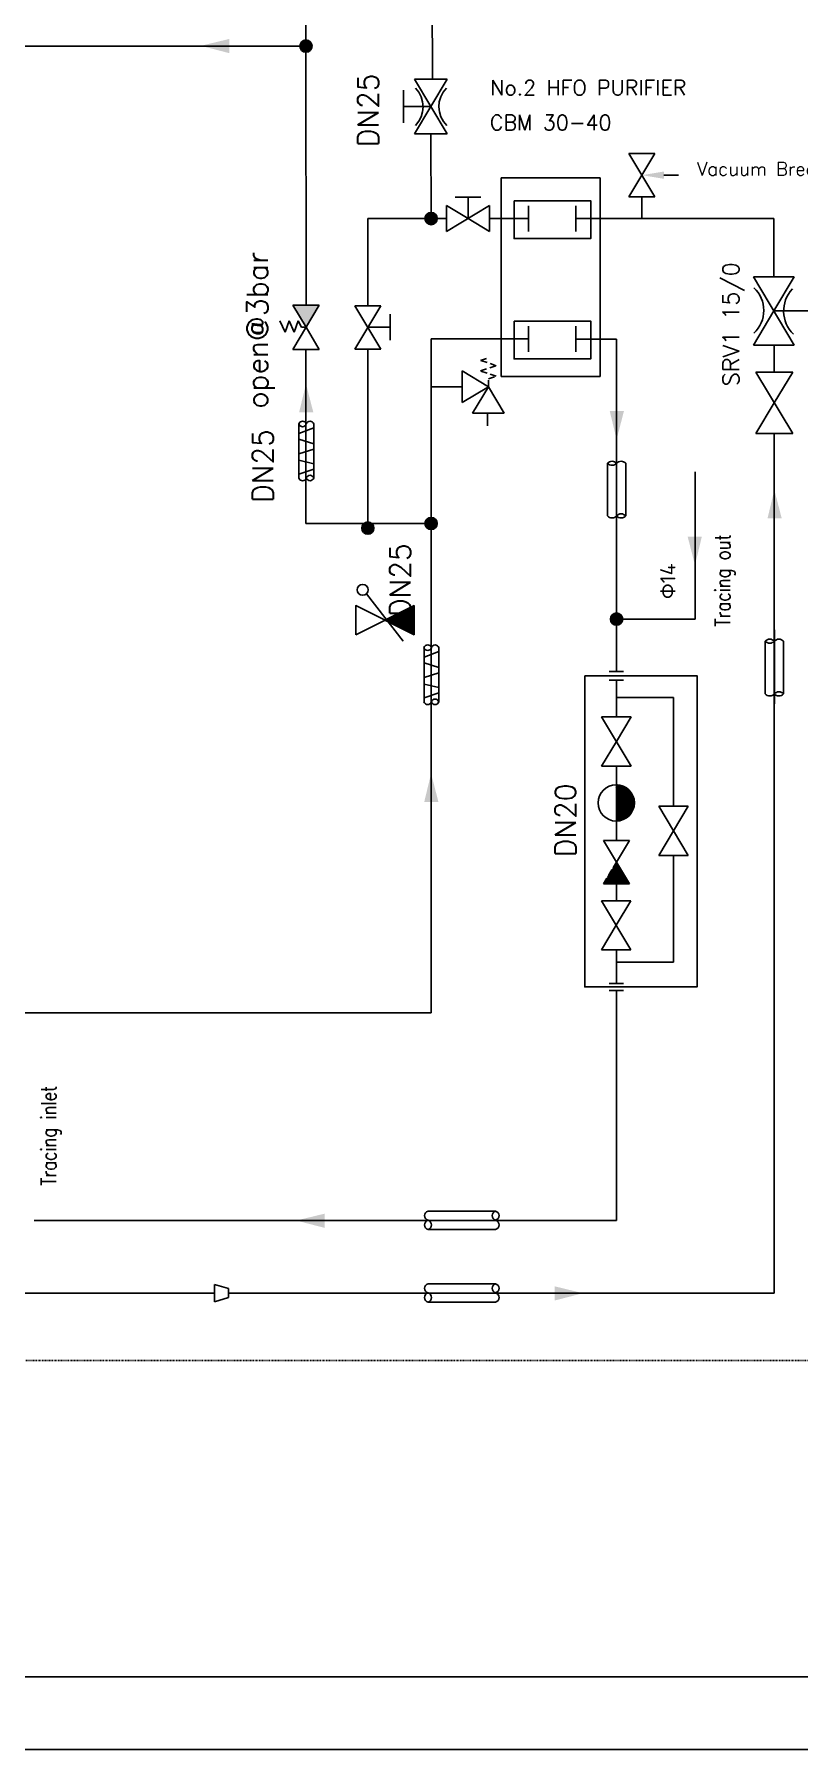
# Model space of a CAD drawing. Header units: inches. Extents: x 244 to 838, y -431 to 471.
# Drawn here: x 597.7 to 702.6, y -431.2 to -195.8 of the extents above; entities that cross this region are included whole.
import ezdxf

# ---------------------------------------------------------------- set-up
doc = ezdxf.new("R2010")
doc.units = ezdxf.units.IN
doc.header["$MEASUREMENT"] = 0
for name, pattern in [('CADRA_SOLID', [0]), ('CENTER2', [28.575, 19.05, -3.175, 3.175, -3.175]), ('DASHED', [19.05, 12.7, -6.35]), ('PHANTOM2', [1.25, 0.625, -0.125, 0.125, -0.125, 0.125, -0.125])]:
    doc.linetypes.add(name, pattern=pattern)
for name, color, linetype in [('002 0 ANCILLARY BLOCKS SKETCH No. 1-2-3-4-5', 7, 'Continuous'), ('003 0 HEATING SYSTEM SKETCH No. 1-2-3', 7, 'Continuous'), ('003 HEATING SYSTEM SKETCH No. 1-2-3', 7, 'Continuous'), ('1', 3, 'CADRA_SOLID'), ('10', 2, 'Continuous'), ('25', 2, 'Continuous'), ('35', 3, 'Continuous'), ('DASHED', 2, 'DASHED'), ('DIMENS-DMEK0', 2, 'Continuous'), ('EQUIP', 2, 'Continuous'), ('GGGG', 8, 'Continuous'), ('TEXT__-DMEK0', 4, 'Continuous'), ('YTTERG-4', 3, 'Continuous'), ('YTTERG-LMEK0', 4, 'Continuous')]:
    doc.layers.add(name, color=color, linetype=linetype)
doc.layers.add('AM_8', color=1, linetype='Continuous', lineweight=25)
doc.styles.add('ROMANS', font='ROMANS')
doc.styles.add('XT05_0', font='romans', dxfattribs={"height": 50})
doc.linetypes.add('Amzigzag', pattern='A,0.0001,[135,ltypeshp.shx,S=0.04,R=0,X=0,Y=0],-11', length=11.0001)

# ---------------------------------------------------------------- blocks, each defined once
blk = doc.blocks.new('A$C80E2')
at = {"layer": 'EQUIP'}
for p, q in [((0.93, 1.55), (4.76, 1.55)), ((0.93, 0.23), (4.76, 0.23))]:
    blk.add_line(p, q, dxfattribs=at)
at = {"layer": 'EQUIP', "linetype": 'CENTER2'}
blk.add_line((0.2, 0.89), (5.58, 0.89), dxfattribs=at)
at = {"layer": 'EQUIP'}
for centre, start, end in [((1.22, 1.22), 131.5633, 228.4367), ((0.64, 1.22), 311.5633, 48.4367), ((4.46, 1.22), 311.5633, 48.4367), ((1.22, 0.56), 131.5633, 228.4367), ((5.05, 0.56), 131.5633, 228.4367), ((4.46, 0.56), 311.5633, 48.4367)]:
    blk.add_arc(centre, 0.441, start, end, dxfattribs=at)
blk = doc.blocks.new('0PIL')
at = {"layer": '25'}
blk.add_solid([(0, 0), (0, 0), (6, 1.5), (6, -1.5)], dxfattribs=at)
blk = doc.blocks.new('A$CC194')
at = {"layer": 'EQUIP', "xscale": -0.3440110905000001, "yscale": 0.3440110905000001, "zscale": 0.3440110905000001, "rotation": 90.45835645800044}
blk.add_blockref('0PIL', (0.54, 2.09), dxfattribs=at)
blk = doc.blocks.new('A$C72F5')
at = {"rotation": 90}
blk.add_blockref('A$CC194', (2.11, -0.03), dxfattribs=at)
blk = doc.blocks.new('A$C63A4')
at = {"rotation": 180}
blk.add_blockref('A$C72F5', (2.09, 1.06), dxfattribs=at)
blk = doc.blocks.new('A$CD0D2')
blk.add_blockref('A$C63A4', (0.02, -0.01))
blk = doc.blocks.new('A$C4BE57EB7')
at = {"layer": '10'}
for p, q in [((0.53, 3.2), (12.21, 3.2)), ((0.53, 0), (12.21, 0))]:
    blk.add_line(p, q, dxfattribs=at)
for centre, radius, start, end in [((0.76, 2.4), 0.833, 106.0873, 253.9127), ((12.44, 2.4), 0.833, 106.0873, 253.9127), ((11.98, 2.4), 0.833, 286.0873, 73.9127), ((0.77, 0.8), 0.836, 106.8834, 253.1166), ((0.3, 0.8), 0.833, 286.0873, 73.9127), ((11.97, 0.8), 0.836, 286.8834, 73.1166)]:
    blk.add_arc(centre, radius, start, end, dxfattribs=at)
blk = doc.blocks.new('A$CB0B5')
at = {"rotation": 180}
blk.add_blockref('A$CD0D2', (2.14, 1.06), dxfattribs=at)
blk = doc.blocks.new('DARROWS')
at = {"color": 0}
blk.add_solid([(0, 0), (0, 0), (-3, -0.5), (-3, 0.5)], dxfattribs=at)
blk = doc.blocks.new('1234')
at = {"layer": '003 HEATING SYSTEM SKETCH No. 1-2-3', "color": 7, "linetype": 'Continuous'}
for p, q in [((17058.2, 766.3), (17015.9, 836.9)), ((17058.2, 836.9), (17015.9, 766.3)), ((17015.9, 836.9), (17058.2, 836.9)), ((17097, 801.6), (17073, 801.6)), ((17015.9, 766.3), (17058.2, 766.3)), ((17037, 766.3), (17037, 730.9))]:
    blk.add_line(p, q, dxfattribs=at)
at = {"layer": '003 HEATING SYSTEM SKETCH No. 1-2-3', "color": 7, "xscale": 12, "yscale": 12, "zscale": 12, "rotation": 180}
blk.add_blockref('DARROWS', (17037, 801.6), dxfattribs=at)
blk = doc.blocks.new('V')
at = {"layer": 'EQUIP'}
for p, q in [((5, -3), (-5, 3)), ((-5, 3), (-5, -3)), ((-5, -3), (0, 0)), ((0, 0), (5, 3)), ((5, 3), (5, -3))]:
    blk.add_line(p, q, dxfattribs=at)
blk = doc.blocks.new('0MSOV')
at = {"layer": 'EQUIP'}
for p, q in [((-3, 5), (3, 5)), ((0, 0), (0, 5))]:
    blk.add_line(p, q, dxfattribs=at)
at = {"layer": '1'}
blk.add_blockref('V', (0, 0), dxfattribs=at)
blk = doc.blocks.new('0CV')
at = {"layer": '25'}
blk.add_solid([(-0.125, 0), (-0.125, 0), (-4.875, -2.75), (-4.875, 2.75)], dxfattribs=at)
blk.add_blockref('V', (0, 0), dxfattribs=at)
blk = doc.blocks.new('A$C22B5')
at = {"layer": 'EQUIP', "xscale": 0.393155532, "yscale": 0.393155532, "zscale": 0.393155532, "rotation": 270}
blk.add_blockref('0CV', (1.35, 2.11), dxfattribs=at)
blk = doc.blocks.new('FO PURIFIER')
at = {"layer": '25'}
h = blk.add_hatch(color=8, dxfattribs=at)
h.dxf.hatch_style = 1
h.paths.add_polyline_path([(8659.8, -2593, 0.414214), (8647.8, -2580.9), (8647.8, -2605, 0.414214)])
h.paths.add_polyline_path([(8647.8, -2580.9, 0.414214), (8635.8, -2593), (8647.8, -2593)])
h.paths.add_polyline_path([(8647.8, -2593), (8635.8, -2593, 0.414214), (8647.8, -2605)])
h = blk.add_hatch(color=8, dxfattribs=at)
h.dxf.hatch_style = 1
h.paths.add_polyline_path([(8905.2, -2931, 0.414214), (8893.2, -2918.9), (8893.2, -2943, 0.414214)])
h.paths.add_polyline_path([(8893.2, -2918.9, 0.414214), (8881.1, -2931), (8893.2, -2931)])
h.paths.add_polyline_path([(8893.2, -2931), (8881.1, -2931, 0.414214), (8893.2, -2943)])
h = blk.add_hatch(color=8, dxfattribs=at)
h.dxf.hatch_style = 1
h.paths.add_polyline_path([(8781.2, -3537.7, 0.414214), (8769.2, -3525.7), (8769.2, -3549.7, 0.414214)])
h.paths.add_polyline_path([(8769.2, -3525.7, 0.414214), (8757.2, -3537.7), (8769.2, -3537.7)])
h.paths.add_polyline_path([(8769.2, -3537.7), (8757.2, -3537.7, 0.414214), (8769.2, -3549.7)])
h = blk.add_hatch(color=8, dxfattribs=at)
h.dxf.hatch_style = 1
h.paths.add_polyline_path([(8905.2, -3528.7, 0.414214), (8893.2, -3516.6), (8893.2, -3540.7, 0.414214)])
h.paths.add_polyline_path([(8893.2, -3516.6, 0.414214), (8881.1, -3528.7), (8893.2, -3528.7)])
h.paths.add_polyline_path([(8893.2, -3528.7), (8881.1, -3528.7, 0.414214), (8893.2, -3540.7)])
h = blk.add_hatch(color=8, dxfattribs=at)
h.dxf.hatch_style = 1
h.paths.add_polyline_path([(9269.2, -3716, 0.414214), (9257.1, -3704), (9257.1, -3728, 0.414214)])
h.paths.add_polyline_path([(9257.1, -3704, 0.414214), (9245.1, -3716), (9257.1, -3716)])
h.paths.add_polyline_path([(9257.1, -3716), (9245.1, -3716, 0.414214), (9257.1, -3728)])
at = {"layer": 'AM_8'}
h = blk.add_hatch(dxfattribs=at)
h.set_pattern_fill('_U', color=8, angle=45, style=0, pattern_type=0)
h.set_pattern_definition([(45, (1327.5483, -3854.7971), (-0.70710678, 0.70710678), [])])
h.paths.add_polyline_path([(9256.6, -4192.3), (9231.2, -4234.8), (9282.1, -4234.8)])
at = {"layer": 'EQUIP'}
h = blk.add_hatch(dxfattribs=at)
h.set_pattern_fill('ANSI31', color=8, scale=1.575, style=0)
h.set_pattern_definition([(45, (-1204.4376, -5199.01435), (-0.1392116475, 0.1392116475), [])])
h.paths.add_polyline_path([(9256.5, -4111.8, 0.413619), (9292, -4076.2, 0.414808), (9256.3, -4040.6)])
at = {"color": 8}
for p, q in [((9177.4, -2931), (9565.5, -2931)), ((9566.5, -3178.9), (9566.5, -3232.1)), ((8893.2, -3260.7), (8954, -3260.7)), ((8647.8, -3308.6), (8647.8, -3458.8)), ((8893.2, -3747.2), (8893.2, -3897.3)), ((9256.6, -4004.1), (9256.6, -4149.9)), ((9256.6, -4234.8), (9256.6, -4267.9))]:
    blk.add_line(p, q, dxfattribs=at)
at = {"color": 8, "linetype": 'Continuous'}
for p, q in [((9565.5, -2931), (9565.5, -3045.1)), ((9257.1, -3818.4), (9257.1, -3167.3)), ((9256.6, -3835.4), (9256.6, -3907.8)), ((9369, -3869.8), (9256.6, -3869.8)), ((9369, -4082.9), (9369, -3869.8)), ((9369, -4179.2), (9369, -4388.4)), ((9256.6, -4364.2), (9256.6, -4429.9)), ((9369, -4388.4), (9256.6, -4388.4))]:
    blk.add_line(p, q, dxfattribs=at)
at = {"color": 8}
for centre, radius, start, end in [((8824.3, -2712), 53.1, 316.3413, 43.6587), ((8960.5, -2711.6), 52, 135.8721, 225.4777), ((9485.8, -3111.1), 60.1, 312.6282, 47.3718), ((9647.3, -3112.2), 62.6, 136.4477, 226.343)]:
    blk.add_arc(centre, radius, start, end, dxfattribs=at)
at = {"layer": '002 0 ANCILLARY BLOCKS SKETCH No. 1-2-3-4-5', "color": 8}
for p, q in [((9084.3, -2905.9), (9084.3, -2956.1)), ((9177.4, -2905.9), (9177.4, -2956.1)), ((9084.3, -3141.7), (9084.3, -3191.9)), ((9177.4, -3141.7), (9177.4, -3191.9))]:
    blk.add_line(p, q, dxfattribs=at)
at = {"layer": '003 0 HEATING SYSTEM SKETCH No. 1-2-3', "color": 8}
for p, q in [((9030.4, -3240.3), (9030.4, -2851.5)), ((9030.4, -2851.5), (9224.8, -2851.5)), ((9224.8, -2851.5), (9224.8, -3240.3)), ((9257.1, -3167.3), (9177.4, -3167.3)), ((9224.8, -3240.3), (9030.4, -3240.3))]:
    blk.add_line(p, q, dxfattribs=at)
at = {"layer": '003 HEATING SYSTEM SKETCH No. 1-2-3', "color": 8, "linetype": 'Continuous'}
for p, q in [((8596.5, -3131.3), (8606.8, -3153.7)), ((8606.8, -3153.7), (8614.6, -3131.3)), ((8614.6, -3131.3), (8624.9, -3153.7)), ((8624.9, -3153.7), (8632.2, -3131.3)), ((8632.2, -3131.3), (8638.8, -3144)), ((8638.8, -3144), (8647.8, -3144))]:
    blk.add_line(p, q, dxfattribs=at)
at = {"layer": '10', "color": 8}
for p, q in [((8633.9, -3439.5), (8633.9, -3333.5)), ((8662.9, -3439.5), (8662.9, -3333.5)), ((8879.3, -3878.1), (8879.3, -3772)), ((8908.3, -3878.1), (8908.3, -3772))]:
    blk.add_line(p, q, dxfattribs=at)
for centre, radius, start, end in [((8641.2, -3335.6), 7.55, 16.0873, 163.9127), ((8655.7, -3335.7), 7.58, 16.8834, 163.1166), ((8641.2, -3331.4), 7.55, 196.0873, 343.9127), ((8641.2, -3437.4), 7.55, 196.0873, 343.9127), ((8655.7, -3441.6), 7.55, 16.0873, 163.9127), ((8655.7, -3437.3), 7.58, 196.8834, 343.1166), ((8886.5, -3774.1), 7.55, 16.0873, 163.9127), ((8886.5, -3770), 7.55, 196.0873, 343.9127), ((8901, -3774.2), 7.58, 16.8834, 163.1166), ((8886.5, -3876), 7.55, 196.0873, 343.9127), ((8901, -3880.2), 7.55, 16.0873, 163.9127), ((8901, -3875.9), 7.58, 196.8834, 343.1166)]:
    blk.add_arc(centre, radius, start, end, dxfattribs=at)
at = {"layer": '25', "color": 8}
for p, q in [((8662.9, -3341.3), (8633.9, -3352.1)), ((8633.9, -3352.1), (8633.9, -3363.3)), ((8633.9, -3363.3), (8662.9, -3372.2)), ((8662.9, -3383.1), (8633.9, -3392.3)), ((8633.9, -3392.3), (8633.9, -3404.8)), ((8662.9, -3372.2), (8662.9, -3383.1)), ((8633.9, -3404.8), (8662.9, -3411.8)), ((8662.9, -3422), (8633.9, -3431.7)), ((8662.9, -3411.8), (8662.9, -3422)), ((8908.3, -3779.8), (8879.3, -3790.6)), ((8879.3, -3790.6), (8879.3, -3801.8)), ((8879.3, -3801.8), (8908.3, -3810.7)), ((8908.3, -3821.6), (8879.3, -3830.8)), ((8879.3, -3830.8), (8879.3, -3843.3)), ((8908.3, -3810.7), (8908.3, -3821.6)), ((8879.3, -3843.3), (8908.3, -3850.3)), ((8908.3, -3860.5), (8879.3, -3870.3)), ((8908.3, -3850.3), (8908.3, -3860.5))]:
    blk.add_line(p, q, dxfattribs=at)
for centre in [(8647.8, -2593), (8893.2, -2931), (8769.2, -3537.7), (8893.2, -3528.7), (9257.1, -3716)]:
    blk.add_circle(centre, 12, dxfattribs=at)
at = {"layer": '25', "color": 8, "linetype": 'DASHED'}
blk.add_solid([(9256.6, -4193.4), (9256.6, -4193.4), (9233.3, -4233.7), (9280, -4233.7)], dxfattribs=at)
at = {"layer": '35', "color": 8}
for p, q in [((8769.2, -3102.3), (8769.2, -2931)), ((8769.2, -2931), (8893.2, -2931)), ((8769.2, -3537.7), (8769.2, -3187.2)), ((9411, -3716), (9257.1, -3716))]:
    blk.add_line(p, q, dxfattribs=at)
for points in [[(9056, -2896.2), (9206.3, -2896.2), (9206.3, -2970.2), (9056, -2970.2)], [(9056, -3132), (9206.3, -3132), (9206.3, -3206), (9056, -3206)]]:
    blk.add_lwpolyline(points, close=True, dxfattribs=at)
at = {"layer": 'DASHED', "color": 8}
for p, q in [((8990.1, -3209.1), (9005.6, -3203.9)), ((9021, -3219.4), (8990.1, -3209.1)), ((8990.1, -3229.7), (9021, -3219.4)), ((9021, -3240), (8990.1, -3229.7)), ((9005.5, -3245.2), (9021, -3240)), ((9005.6, -3260.7), (9005.6, -3245.5))]:
    blk.add_line(p, q, dxfattribs=at)
at = {"layer": 'DIMENS-DMEK0', "color": 8, "linetype": 'Continuous'}
for p, q in [((7193.5, -2593), (8647.8, -2593)), ((9566.5, -3352.5), (9566.5, -5037.1)), ((9256.6, -4443.7), (9256.9, -4894.7)), ((8114.8, -4894.7), (9256.9, -4894.7)), ((6249.9, -5038), (8183.5, -5037.1)), ((8183.5, -5037.1), (8468.6, -5037.1)), ((8495.7, -5037.1), (9566.5, -5037.1))]:
    blk.add_line(p, q, dxfattribs=at)
at = {"layer": 'DIMENS-DMEK0', "color": 8, "linetype": 'PHANTOM2'}
blk.add_line((9868.6, -5169.2), (6271.3, -5169.2), dxfattribs=at)
at = {"layer": 'EQUIP', "color": 8}
for p, q in [((8991.1, -2888.8), (8940.6, -2888.8)), ((8965.8, -2931), (8965.8, -2888.8)), ((8923.7, -2905.7), (8923.7, -2956.2)), ((8923.7, -2956.2), (9008, -2905.7)), ((8965.8, -2931), (8923.7, -2905.7)), ((9008, -2905.7), (9008, -2956.2)), ((9008, -2956.2), (8965.8, -2931)), ((9525.4, -3045.1), (9605.6, -3178.9)), ((9605.6, -3045.1), (9525.4, -3045.1)), ((9565.5, -3112), (9605.6, -3045.1)), ((9525.4, -3178.9), (9565.5, -3112)), ((9565.5, -3112), (9672.6, -3112)), ((9605.6, -3178.9), (9525.4, -3178.9)), ((9005.6, -3260.7), (8954, -3229.7)), ((8954, -3229.7), (8954, -3291.6)), ((8954, -3291.6), (9005.6, -3260.7)), ((8974.6, -3312.2), (9005.6, -3260.7)), ((9036.5, -3312.2), (9005.6, -3260.7)), ((9602.6, -3232.1), (9530.4, -3232.1)), ((9530.4, -3232.1), (9602.6, -3352.5)), ((9566.5, -3292.3), (9602.6, -3232.1)), ((9530.4, -3352.5), (9566.5, -3292.3)), ((9036.5, -3312.2), (8974.6, -3312.2)), ((9602.6, -3352.5), (9530.4, -3352.5)), ((9227.8, -3907.8), (9285.5, -4004.1)), ((9285.5, -3907.8), (9227.8, -3907.8)), ((9256.6, -3956), (9285.5, -3907.8)), ((9227.8, -4004.1), (9256.6, -3956)), ((9285.5, -4004.1), (9227.8, -4004.1)), ((9339.9, -4082.9), (9397.7, -4179.2)), ((9397.7, -4082.9), (9339.9, -4082.9)), ((9368.8, -4131.1), (9397.7, -4082.9)), ((9339.9, -4179.2), (9368.8, -4131.1)), ((9397.7, -4179.2), (9339.9, -4179.2)), ((9227.5, -4267.9), (9285.3, -4364.2)), ((9285.3, -4267.9), (9227.5, -4267.9)), ((9256.4, -4316), (9285.3, -4267.9)), ((9227.5, -4364.2), (9256.4, -4316)), ((9285.3, -4364.2), (9227.5, -4364.2)), ((8495.7, -5027.8), (8468.3, -5020.4)), ((8468.3, -5037), (8468.3, -5020.4)), ((8468.3, -5053.8), (8468.3, -5037)), ((8495.7, -5045.4), (8495.7, -5027.8)), ((8495.7, -5045.4), (8468.3, -5053.8))]:
    blk.add_line(p, q, dxfattribs=at)
at = {"layer": 'EQUIP', "color": 8, "linetype": 'Continuous'}
for p, q in [((8743.7, -3187.2), (8794.7, -3102.3)), ((8794.7, -3102.3), (8743.7, -3102.3)), ((8743.7, -3102.3), (8769.2, -3144.8)), ((8813.2, -3118.3), (8813.2, -3169.6)), ((8769.2, -3144.8), (8794.7, -3187.2)), ((8770.4, -3144), (8813.2, -3144)), ((8794.7, -3187.2), (8743.7, -3187.2)), ((9231.2, -4149.9), (9282.1, -4234.8)), ((9282.1, -4149.9), (9231.2, -4149.9)), ((9256.6, -4192.3), (9282.1, -4149.9)), ((9282.1, -4234.8), (9231.2, -4234.8))]:
    blk.add_line(p, q, dxfattribs=at)
at = {"layer": 'EQUIP', "color": 8, "linetype": 'DASHED'}
blk.add_line((9231.2, -4234.8), (9256.6, -4192.3), dxfattribs=at)
at = {"layer": 'EQUIP', "color": 8}
blk.add_circle((9256.4, -4076.2), 35.6, dxfattribs=at)
at = {"layer": 'GGGG', "color": 8, "linetype": 'Amzigzag', "ltscale": 0.5}
blk.add_lwpolyline([(9194.6, -3826.9), (9414.9, -3826.9), (9414.9, -4436.8), (9194.6, -4436.8)], close=True, dxfattribs=at)
at = {"layer": 'TEXT__-DMEK0', "color": 8, "linetype": 'Continuous'}
for p, q in [((8923.7, -2931), (8893.2, -2931)), ((9084.3, -2931), (9008, -2931)), ((8893.2, -3430.5), (8893.2, -3166.8)), ((9084.3, -3166.8), (8893.2, -3166.8))]:
    blk.add_line(p, q, dxfattribs=at)
at = {"layer": 'YTTERG-4', "color": 8}
for p, q in [((8892.9, -2764.9), (8893.2, -2931)), ((8647.8, -3187.4), (8647.8, -3528.7))]:
    blk.add_line(p, q, dxfattribs=at)
at = {"layer": 'YTTERG-LMEK0', "color": 8}
for p, q in [((8647.8, -1880.2), (8647.8, -2593)), ((8892.9, -1906.7), (8895.9, -2657.9)), ((8647.8, -2593), (8647.9, -3101.7)), ((8647.8, -3528.7), (8893.2, -3528.7)), ((9242.4, -3818.4), (9270.8, -3818.4)), ((9242.4, -3835.4), (9270.8, -3835.4)), ((9242.4, -4429.9), (9270.8, -4429.9)), ((9242.4, -4443.7), (9270.8, -4443.7))]:
    blk.add_line(p, q, dxfattribs=at)
at = {"layer": 'YTTERG-LMEK0', "color": 8, "linetype": 'Continuous'}
for p, q in [((9004.1, -3312.2), (9004.1, -3337.2)), ((9411, -3716), (9411, -3427.2)), ((8893.2, -3430.5), (8893.2, -4487.5)), ((7886, -4487.5), (8893.2, -4487.5))]:
    blk.add_line(p, q, dxfattribs=at)
at = {"color": 8}
for name, p, xscale, yscale, zscale, rotation in [('A$CB0B5', (8440.3, -2578.4), -26.99999999999999, 26.99999999999999, 26.99999999999999, 180), ('A$CD0D2', (8662.4, -3311.5), 26.99999999999999, 26.99999999999999, 26.99999999999999, 90), ('A$CD0D2', (9271.7, -3307.6), -26.99999999999999, 26.99999999999999, 26.99999999999999, 89.99999999999991), ('A$C80E2', (9233.1, -3538.9), -26.99999999999999, 26.99999999999999, 26.99999999999999, 270), ('A$CD0D2', (9581.2, -3519.3), 26.99999999999999, 26.99999999999999, 26.99999999999999, 90), ('A$CD0D2', (9396.3, -3553.6), 26.99999999999999, 26.99999999999999, 26.99999999999999, 270), ('A$C80E2', (9542.5, -3887.7), -26.99999999999999, 26.99999999999999, 26.99999999999999, 270), ('A$CD0D2', (8907.8, -4075.1), 26.99999999999999, 26.99999999999999, 26.99999999999999, 90), ('A$C4BE57EB7', (9025.7, -4876.1), 11.34000000000014, 11.34000000000014, 11.34000000000014, 180), ('A$C4BE57EB7', (9025.7, -5018.5), 11.34000000000014, 11.34000000000014, 11.34000000000014, 180)]:
    blk.add_blockref(name, p, dxfattribs=dict(at, xscale=xscale, yscale=yscale, zscale=zscale, rotation=rotation))
for name, p, xscale, yscale, zscale in [('A$C22B5', (8618, -3190.6), 22.09434226580492, 22.09434226580492, 22.09434226580492), ('A$C63A4', (8684.6, -4909.6), -26.99999999999999, 26.99999999999999, 26.99999999999999), ('A$C63A4', (9135.4, -5052), 26.99999999999999, 26.99999999999999, 26.99999999999999)]:
    blk.add_blockref(name, p, dxfattribs=dict(at, xscale=xscale, yscale=yscale, zscale=zscale))
at = {"layer": '35', "color": 8, "xscale": 10.70012095891216, "yscale": 10.70012095891216, "zscale": 10.70012095891216, "rotation": 90}
blk.add_blockref('0MSOV', (8892.9, -2711.4), dxfattribs=at)
at = {"layer": 'DIMENS-DMEK0', "color": 8, "linetype": 'Continuous', "xscale": 1.201622851106268, "yscale": 1.201622851106268, "zscale": 1.201622851106268}
blk.add_blockref('1234', (-11165.3, -3809.2), dxfattribs=at)
at = {"color": 8, "style": 'ROMANS'}
for s, height, p in [('DN25', 40.5, (8789.8, -2790.8)), ('open@3bar', 41.43, (8572.9, -3303.7)), ('DN25', 40.5, (8583.6, -3487.8)), ('DN25', 40.5, (8853.1, -3711.6)), ('Ф14', 30, (9372.6, -3676.8)), ('DN20', 40.5, (9177.4, -4182.4))]:
    blk.add_text(s, height=height, rotation=90, dxfattribs=at).set_placement(p)
blk.add_text('Vacuum Breaker', height=26, dxfattribs=at).set_placement((9414.9, -2846.8))
at = {"layer": 'TEXT__-DMEK0', "color": 8, "style": 'XT05_0'}
for s, height, p in [('No.2 HFO PURIFIER', 29.635, (9009.1, -2689.4)), ('CBM 30-40', 29.64, (9008.4, -2757.6))]:
    blk.add_text(s, height=height, dxfattribs=at).set_placement(p)
blk.add_text('SRV1 15/0', height=32, rotation=90, dxfattribs=at).set_placement((9497.4, -3259.6))
at = {"layer": 'TEXT__-DMEK0', "color": 8, "style": 'XT05_0', "width": 0.8}
for s, p in [('Tracing out', (9480, -3730.7)), ('Tracing inlet', (8157.8, -4826.7))]:
    blk.add_text(s, height=29.635, rotation=90, dxfattribs=at).set_placement(p)
blk = doc.blocks.new('A2')
at = {"color": 5}
blk.add_line((584, 10), (25, 10), dxfattribs=at)
blk.add_line((594, 0), (0, 0))
blk = doc.blocks.new('A3图框')
at = {"ltscale": 5}
blk.add_lwpolyline([(-562.29, -4946.17), (31.71, -4946.17), (31.71, -5366.17), (-562.29, -5366.17)], close=True, dxfattribs=at)
at = {"color": 2}
blk.add_blockref('A2', (-562.29, -5366.17), dxfattribs=at)
blk.add_blockref('A2', (-562.29, -5366.17), dxfattribs=at)

msp = doc.modelspace()

# ---------------------------------------------------------------- linework, layer by layer
at = {"color": 7, "linetype": 'Continuous'}
msp.add_lwpolyline([(643.27, -272.61), (648.32, -279.1)], dxfattribs=at)
msp.add_lwpolyline([(641.82, -278.22), (641.82, -274.22), (649.82, -278.22), (649.82, -274.22)], close=True, dxfattribs=at)
msp.add_lwpolyline([(649.82, -276.22, 4, 0, 0), (645.82, -276.22, 0, 0, 0)], format="xyseb", dxfattribs=at)
msp.add_circle((642.76, -272.06), 0.75, dxfattribs=at)

# ---------------------------------------------------------------- block references
at = {"color": 2}
msp.add_blockref('A3图框', (806.22, 4935), dxfattribs=at)
at = {"color": 8, "ltscale": 10, "xscale": 0.07, "yscale": 0.07, "zscale": 0.07}
msp.add_blockref('FO PURIFIER', (29.63, -15.95), dxfattribs=at)

doc.saveas('drawing.dxf')
